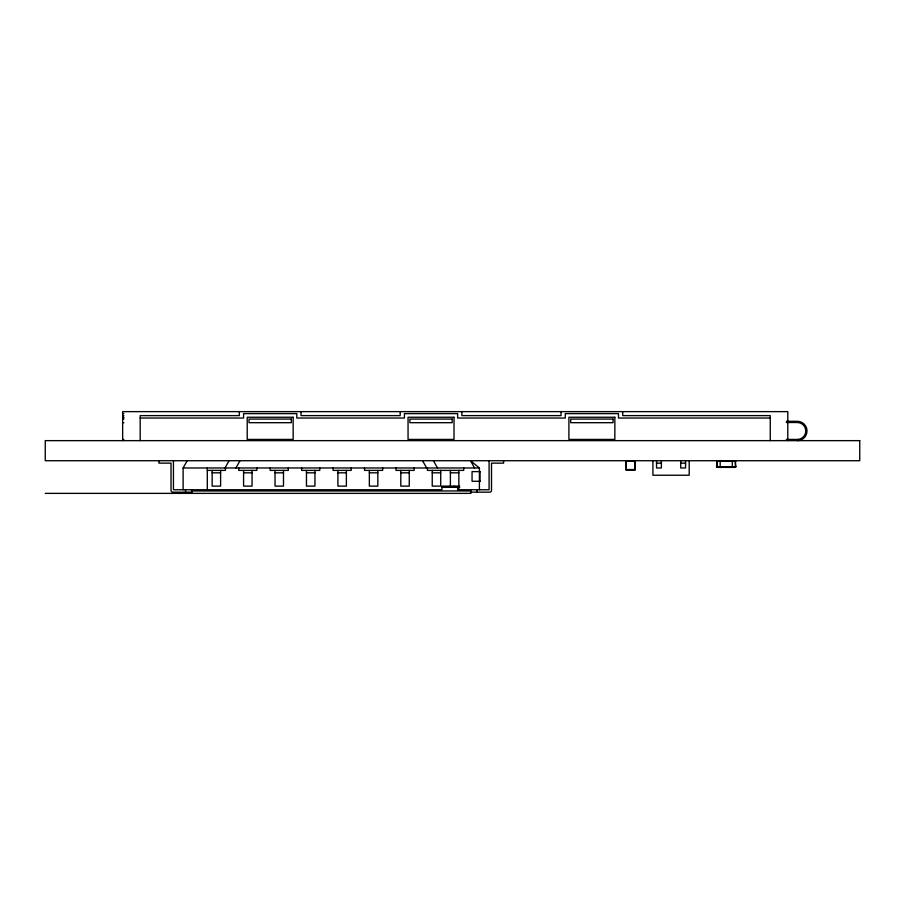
<?xml version="1.0" encoding="UTF-8"?>
<svg xmlns="http://www.w3.org/2000/svg" width="905" height="905" viewBox="0 0 905 905"><rect width="100%" height="100%" fill="white"/><g stroke="black" fill="none" stroke-linecap="round" stroke-linejoin="round"><path stroke-width="1.36" d="M183.115 489.752L183.115 467.976L187.177 460.724M225.017 467.976L229.067 460.724M235.9 467.976L239.961 460.724M626.317 470.159L625.706 461.324L626.317 460.724L626.317 470.159L634.778 470.159L635.389 461.324L634.778 460.724L634.778 470.159M717.156 467.376L716.556 466.765L717.156 460.724L717.156 467.376L735.301 467.376L735.912 466.765L735.301 460.724L735.301 467.376M122.65 413.619L123.861 413.619M122.65 415.61L123.861 415.61M122.65 417.25L123.861 417.25M122.65 418.031L123.861 418.031M140.185 418.031L243.581 418.031L243.581 413.619L296.795 413.619L296.795 418.031L404.433 418.031L404.433 413.619L457.636 413.619L457.636 418.031L565.274 418.031L565.274 413.619L618.488 413.619L618.488 418.031L770.257 418.031M122.65 419.06L123.861 419.06M786.332 421.3L797.339 421.3A9.672 9.672 0 0 1 807.011 430.972A9.672 9.672 0 0 1 797.339 440.644M786.332 422.499L797.339 422.499A8.473 8.473 0 0 1 805.801 430.972A8.473 8.473 0 0 1 797.339 439.434L786.287 439.434M122.65 422.692L123.861 422.692M122.65 439.434L123.861 439.434M625.706 461.324L635.389 461.324M716.556 461.324L735.912 461.324M656.532 463.145L661.374 463.145M680.718 463.145L685.56 463.145M716.556 466.765L735.912 466.765M183.115 467.976L479.412 467.976L479.412 489.752M625.706 469.548L635.389 469.548M207.302 470.396L225.447 470.396L225.447 467.976M480.351 471.607L472.059 471.607L472.059 481.279L480.351 481.279M212.143 472.817L220.605 472.817M243.581 472.817L252.054 472.817M275.03 472.817L283.491 472.817M306.467 472.817L314.94 472.817M337.916 472.817L346.377 472.817M369.353 472.817L377.826 472.817M400.802 472.817L409.264 472.817M432.239 472.817L440.712 472.817M450.385 472.817L458.846 472.817M459.604 486.121L441.923 486.121L441.923 489.752L173.443 489.752L173.443 460.724M441.923 487.331L454.016 487.331L454.016 486.121M454.253 487.331L459.763 487.331M191.577 490.963L470.939 490.963M192.392 492.162L172.233 492.162L171.022 490.963L171.022 463.145L158.929 463.145L158.929 460.724M470.51 492.162L490.295 492.162L491.506 490.963L491.506 463.145L503.599 463.145L503.599 460.724M45.25 493.372L470.939 493.372L470.939 489.752M479.412 467.976L470.51 460.724L474.571 467.976M433.45 460.724L437.511 467.976M422.567 460.724L426.628 467.976M787.791 440.644L787.791 411.628L122.65 411.628L122.65 440.644M770.257 440.644L770.257 415.61L622.719 415.61L622.719 411.628M732.281 460.724L732.281 467.376M720.188 460.724L720.188 467.376M689.191 460.724L689.191 475.238L652.912 475.238L652.912 460.724M685.56 460.724L685.56 467.976L680.718 467.976L680.718 460.724M661.374 460.724L661.374 467.976L656.532 467.976L656.532 460.724M561.043 411.628L561.043 415.61L461.878 415.61L461.878 411.628M489.085 460.724L489.085 489.752L457.636 489.752L457.636 487.331M479.978 471.607L479.978 481.279M476.992 489.752L476.992 492.162M463.688 467.976L463.688 470.396L427.409 470.396L427.409 467.976M458.846 470.396L458.846 489.752M450.385 470.396L450.385 487.331M440.712 470.396L440.712 486.121L432.239 486.121L432.239 470.396M414.105 467.976L414.105 470.396L395.96 470.396L395.96 467.976M409.264 470.396L409.264 486.121L400.802 486.121L400.802 470.396M400.191 411.628L400.191 415.61L301.026 415.61L301.026 411.628M382.657 467.976L382.657 470.396L364.523 470.396L364.523 467.976M377.826 470.396L377.826 486.121L369.353 486.121L369.353 470.396M351.219 467.976L351.219 470.396L333.074 470.396L333.074 467.976M346.377 470.396L346.377 486.121L337.916 486.121L337.916 470.396M319.77 467.976L319.77 470.396L301.637 470.396L301.637 467.976M314.94 470.396L314.94 486.121L306.467 486.121L306.467 470.396M288.333 467.976L288.333 470.396L270.188 470.396L270.188 467.976M283.491 470.396L283.491 486.121L275.03 486.121L275.03 470.396M256.884 467.976L256.884 470.396L238.75 470.396L238.75 467.976M252.054 470.396L252.054 486.121L243.581 486.121L243.581 470.396M239.35 411.628L239.35 415.61L140.185 415.61L140.185 440.644M220.605 470.396L220.605 486.121L212.143 486.121L212.143 470.396M207.302 467.976L207.302 489.752M191.577 489.752L191.577 493.372M185.536 489.752L185.536 492.162M293.163 417.25L247.212 417.25L247.212 439.434L293.163 439.434L293.163 417.25M454.016 417.25L408.053 417.25L408.053 439.434L454.016 439.434L454.016 417.25M614.857 417.25L568.906 417.25L568.906 439.434L614.857 439.434L614.857 417.25M291.353 419.06L249.022 419.06L249.022 422.692L291.353 422.692L291.353 419.06M452.195 419.06L409.875 419.06L409.875 422.692L452.195 422.692L452.195 419.06M613.047 419.06L570.716 419.06L570.716 422.692L613.047 422.692L613.047 419.06M859.75 440.644L45.25 440.644L45.25 460.724L859.75 460.724L859.75 440.644"/></g></svg>
